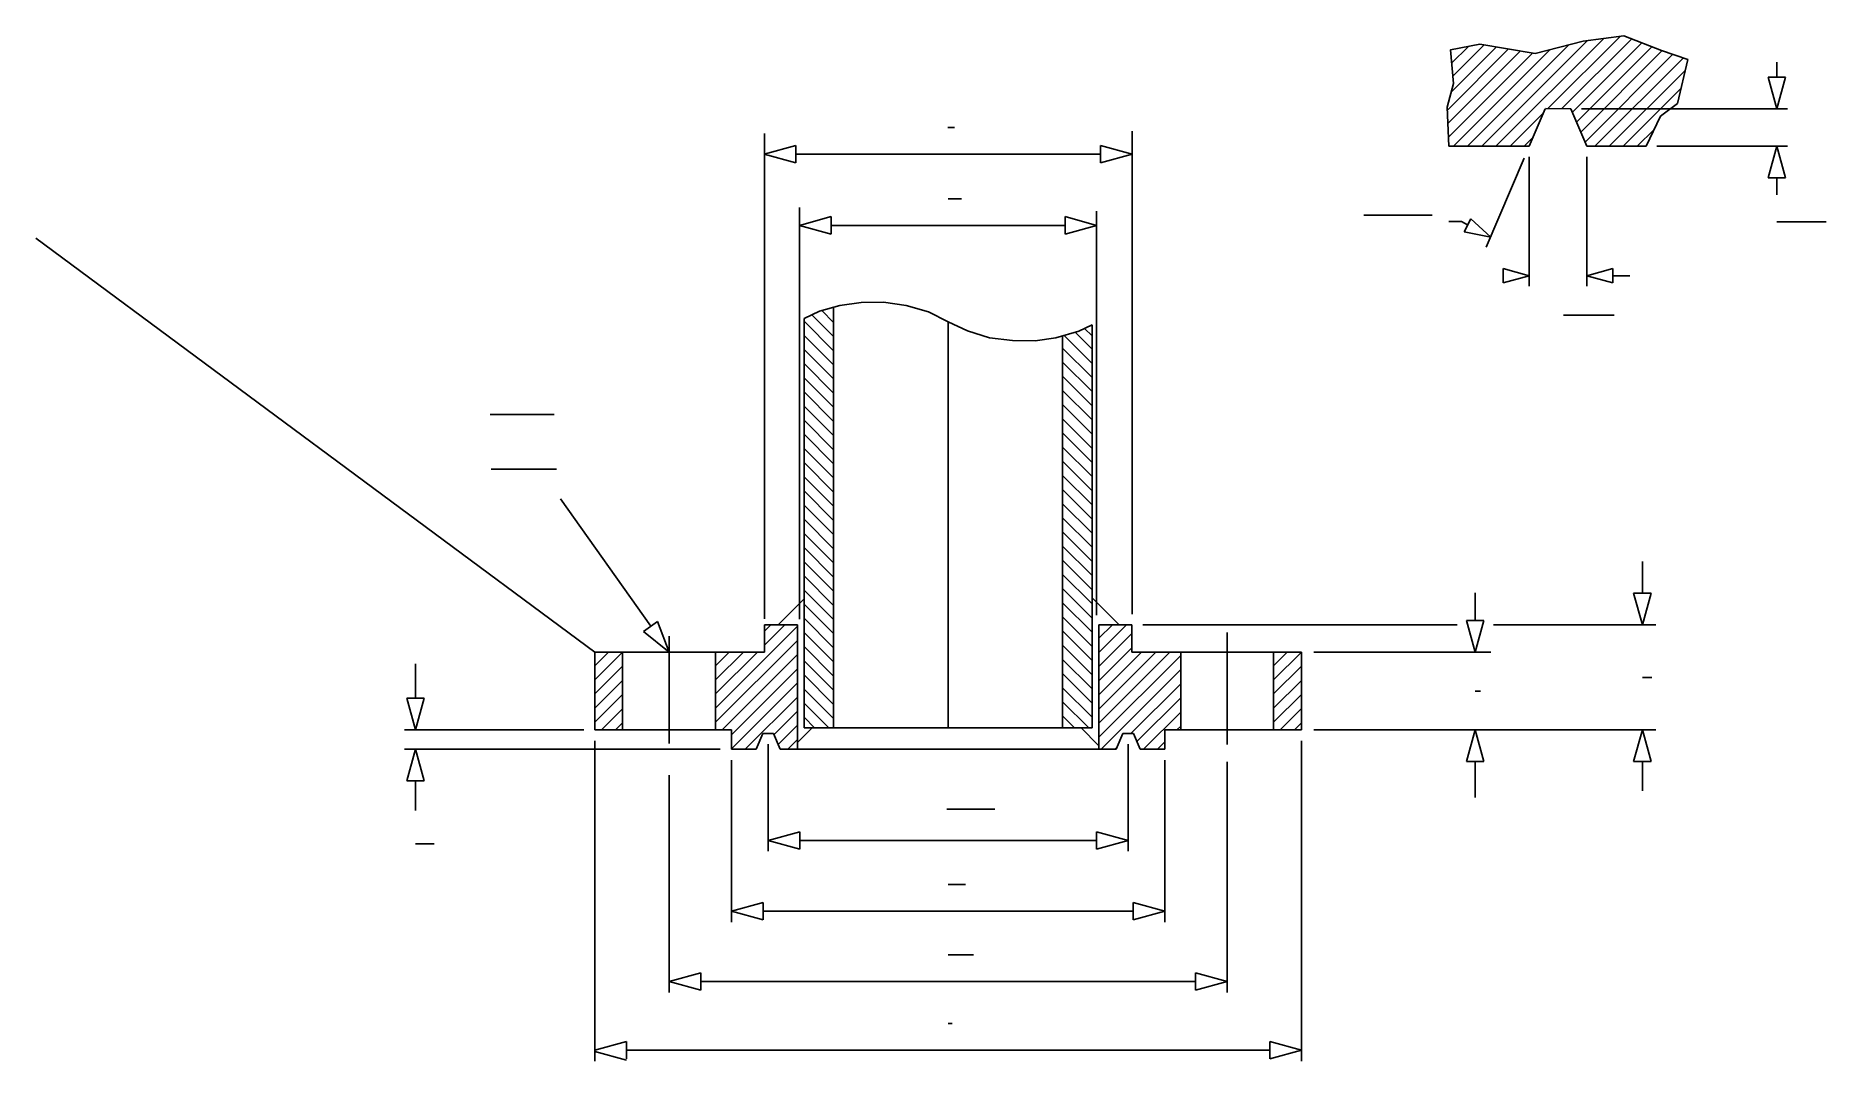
# Model space of a CAD drawing. Extents: x 114 to 1456, y 269 to 1038.
import ezdxf

# ---------------------------------------------------------------- set-up
doc = ezdxf.new("R2010")
doc.units = 0
doc.header["$MEASUREMENT"] = 0
doc.layers.get('0').update_dxf_attribs({"linetype": 'CONTINUOUS'})
for name, color, linetype in [('-1', 7, 'CONTINUOUS'), ('1', 7, 'CONTINUOUS'), ('FLAN1$0$-1', 7, 'CONTINUOUS'), ('FLAN1$0$1', 7, 'CONTINUOUS')]:
    doc.layers.add(name, color=color, linetype=linetype)

msp = doc.modelspace()

# ---------------------------------------------------------------- linework, layer by layer
at = {"layer": '-1', "color": 7, "linetype": 'Continuous'}
for p, q in [((1238.2, 1024.4), (1274, 1033.8)), ((1274, 1033.8), (1304.7, 1037.7)), ((1304.7, 1037.7), (1332.9, 1026.7)), ((1174.6, 1027.1), (1196.6, 1031.4)), ((1176.9, 1002), (1174.6, 1027.1)), ((1196.6, 1031.4), (1238.2, 1024.4)), ((1332.9, 1026.7), (1352.6, 1020)), ((1352.6, 1020), (1344.7, 987)), ((1172.2, 984.3), (1176.9, 1002)), ((1173.5, 954.9), (1172.2, 984.3)), ((1233.7, 954.9), (1245.7, 983.1)), ((1264.9, 983.1), (1245.8, 983.3)), ((1276.9, 954.9), (1264.9, 983.1)), ((1344.7, 987), (1332.2, 977.6)), ((1332.2, 977.6), (1321.3, 954.9)), ((1233.7, 954.9), (1173.5, 954.9)), ((1276.9, 954.9), (1321.3, 954.9)), ((660.3, 596.3), (660.3, 575.8)), ((533.3, 575.8), (533.3, 517.5)), ((533.3, 575.8), (660.3, 575.8)), ((554.1, 575.8), (554.1, 517.5)), ((623.8, 575.8), (623.8, 517.5)), ((957.6, 575.8), (1062.9, 575.8)), ((972.4, 575.8), (972.4, 517.5)), ((1042.1, 575.8), (1042.1, 517.5)), ((1062.9, 575.8), (1062.9, 517.5)), ((533.3, 517.5), (635.6, 517.5)), ((635.6, 517.5), (635.6, 503)), ((654.1, 503), (659.1, 514.7)), ((659.1, 514.7), (667.1, 514.7)), ((672.1, 503), (667.1, 514.7)), ((924.1, 503), (929.1, 514.7)), ((937.1, 514.7), (929.1, 514.7)), ((942.1, 503), (937.1, 514.7)), ((960.6, 517.5), (960.6, 503)), ((960.6, 517.5), (1062.9, 517.5)), ((635.6, 503), (654.1, 503)), ((672.1, 503), (924.1, 503)), ((942.1, 503), (960.6, 503))]:
    msp.add_line(p, q, dxfattribs=at)
at = {"layer": '-1', "color": 3, "linetype": 'Continuous'}
for p, q in [((1419.3, 983.1), (1412.7, 1006.8)), ((1425.8, 1006.8), (1412.7, 1006.8)), ((1419.3, 1006.8), (1419.3, 1018)), ((1419.3, 983.1), (1425.8, 1006.8)), ((1272.9, 983.1), (1427.3, 983.1)), ((1329.3, 954.9), (1427.3, 954.9)), ((1412.7, 931.2), (1419.3, 954.9)), ((1425.8, 931.2), (1419.3, 954.9)), ((1201.5, 879.2), (1229.9, 946.1)), ((1233.7, 946.9), (1233.7, 850)), ((1276.9, 946.9), (1276.9, 850)), ((1412.7, 931.2), (1425.8, 931.2)), ((1419.3, 931.2), (1419.3, 918.4)), ((686.7, 847.9), (686.7, 909)), ((686.7, 895.6), (710.5, 902.2)), ((710.5, 902.2), (710.5, 889.1)), ((909.4, 895.6), (885.7, 902.2)), ((885.7, 902.2), (885.7, 889.1)), ((909.4, 845), (909.4, 906.3)), ((1184.9, 890.9), (1189.8, 900.5)), ((1204.8, 886.9), (1189.8, 900.5)), ((686.7, 895.6), (710.5, 889.1)), ((710.5, 895.6), (885.7, 895.6)), ((909.4, 895.6), (885.7, 889.1)), ((1182.8, 898.5), (1173.4, 898.5)), ((1187.5, 896), (1182.8, 898.5)), ((1204.8, 886.9), (1184.9, 890.9)), ((1214.2, 852.5), (1214.2, 863.2)), ((1233.7, 857.9), (1214.2, 863.2)), ((1276.9, 857.9), (1296.3, 863.2)), ((1296.3, 852.5), (1296.3, 863.2)), ((1233.7, 857.9), (1214.2, 852.5)), ((1276.9, 857.9), (1296.3, 852.5)), ((1296.3, 857.9), (1309.1, 857.9)), ((575.2, 595.2), (507.6, 690.7)), ((580.2, 598.8), (569.6, 591.1)), ((588.9, 575.8), (569.6, 591.1)), ((588.9, 575.8), (580.2, 598.8)), ((1072.3, 575.7), (1204.9, 575.7)), ((525, 517.5), (390.5, 517.5)), ((1072.3, 517.4), (1328.6, 517.4)), ((627.3, 503), (390.5, 503)), ((533.3, 509.2), (533.3, 269.1)), ((663.1, 506.7), (663.1, 426.6)), ((933.1, 506.7), (933.1, 426.6)), ((1062.9, 509.2), (1062.9, 269.1)), ((588.9, 483.5), (588.9, 320.5)), ((635.6, 494.7), (635.6, 373.3)), ((960.6, 494.7), (960.6, 373.3)), ((1007.2, 493.5), (1007.2, 320.5)), ((663.1, 434.6), (686.8, 441.1)), ((663.1, 434.6), (686.8, 428)), ((686.8, 428), (686.8, 441.1)), ((686.8, 434.6), (909.4, 434.6)), ((933.1, 434.6), (909.4, 441.1)), ((909.4, 441.1), (909.4, 428)), ((933.1, 434.6), (909.4, 428)), ((635.6, 381.6), (659.3, 388.1)), ((635.6, 381.6), (659.3, 375)), ((659.3, 375), (659.3, 388.1)), ((659.3, 381.6), (936.9, 381.6)), ((960.6, 381.6), (936.9, 388.1)), ((936.9, 388.1), (936.9, 375)), ((960.6, 381.6), (936.9, 375)), ((588.9, 328.8), (612.6, 335.4)), ((588.9, 328.8), (612.6, 322.3)), ((612.6, 322.3), (612.6, 335.4)), ((612.6, 328.8), (983.5, 328.8)), ((1007.2, 328.8), (983.5, 335.4)), ((983.5, 335.4), (983.5, 322.3)), ((1007.2, 328.8), (983.5, 322.3)), ((533.3, 277.4), (557, 284)), ((557, 270.9), (557, 284)), ((1062.9, 277.4), (1039.2, 284)), ((1039.2, 284), (1039.2, 270.9)), ((533.3, 276.4), (557, 269.9)), ((557, 277.4), (1039.2, 277.4)), ((1062.9, 277.4), (1039.2, 270.9))]:
    msp.add_line(p, q, dxfattribs=at)
at = {"layer": '-1', "color": 5, "linetype": 'Continuous'}
for p, q in [((797.9, 969.1), (802.9, 969.1)), ((798.1, 915.6), (808.1, 915.6)), ((1419.3, 898.4), (1456.3, 898.4)), ((1259.3, 828.2), (1297.3, 828.2)), ((1318.5, 556.8), (1325.5, 556.8)), ((797, 458), (833, 458)), ((798.1, 401.6), (811.1, 401.6)), ((798.1, 348.8), (817.1, 348.8)), ((798.1, 297.4), (801.1, 297.4))]:
    msp.add_line(p, q, dxfattribs=at)
at = {"layer": '-1', "color": 2, "linetype": 'Continuous'}
for p, q in [((454.8, 753.8), (502.8, 753.8)), ((455.6, 712.8), (504.6, 712.8))]:
    msp.add_line(p, q, dxfattribs=at)
at = {"layer": '-1', "color": 4, "linetype": 'Continuous'}
for p, q in [((588.9, 587.8), (588.9, 507.3)), ((1007.2, 590.4), (1007.2, 506.6))]:
    msp.add_line(p, q, dxfattribs=at)
at = {"linetype": 'Continuous'}
msp.add_line((533.3, 575.8), (114.2, 886), dxfattribs=at)
at = {"color": 4, "linetype": 'Continuous'}
for p, q in [((690.1, 823.8), (712.2, 801.7)), ((696, 828.6), (712.2, 812.3)), ((703.5, 831.7), (712.2, 822.9)), ((690.1, 813.2), (712.2, 791.1)), ((885.1, 813.1), (906, 792.2)), ((893.3, 815.6), (906, 802.8)), ((900.4, 818.4), (906, 812.8)), ((690.1, 802.6), (712.2, 780.5)), ((690.1, 792), (712.2, 769.9)), ((883.9, 803.7), (906, 781.6)), ((883.9, 793.1), (906, 771)), ((690.1, 781.4), (712.2, 759.3)), ((883.9, 782.5), (906, 760.4)), ((690.1, 770.8), (712.2, 748.7)), ((883.9, 771.9), (906, 749.8)), ((690.1, 760.2), (712.2, 738.1)), ((883.9, 761.3), (906, 739.1)), ((690.1, 749.6), (712.2, 727.5)), ((690.1, 739), (712.2, 716.9)), ((883.9, 750.7), (906, 728.5)), ((883.9, 740), (906, 717.9)), ((690.1, 728.4), (712.2, 706.3)), ((883.9, 729.4), (906, 707.3)), ((690.1, 717.8), (712.2, 695.7)), ((883.9, 718.8), (906, 696.7)), ((690.1, 707.2), (712.2, 685.1)), ((883.9, 708.2), (906, 686.1)), ((690.1, 696.6), (712.2, 674.4)), ((690.1, 686), (712.2, 663.8)), ((883.9, 697.6), (906, 675.5)), ((883.9, 687), (906, 664.9)), ((690.1, 675.4), (712.2, 653.2)), ((883.9, 676.4), (906, 654.3)), ((690.1, 664.7), (712.2, 642.6)), ((883.9, 665.8), (906, 643.7)), ((690.1, 654.1), (712.2, 632)), ((883.9, 655.2), (906, 633.1)), ((883.9, 644.6), (906, 622.5)), ((690.1, 643.5), (712.2, 621.4)), ((690.1, 632.9), (712.2, 610.8)), ((883.9, 634), (906, 611.9)), ((690.1, 622.3), (712.2, 600.2)), ((883.9, 623.4), (906, 601.3)), ((690.1, 611.7), (712.2, 589.6)), ((883.9, 612.8), (906, 590.7)), ((623.8, 533.8), (685.1, 595.1)), ((660.3, 591.5), (665.1, 596.3)), ((660.3, 580.9), (675.7, 596.3)), ((690.1, 601.1), (712.2, 579)), ((883.9, 602.2), (906, 580)), ((883.9, 591.6), (906, 569.4)), ((911, 586.2), (921.2, 596.3)), ((911, 575.5), (931.8, 596.3)), ((623.8, 523.2), (685.1, 584.5)), ((690.1, 590.5), (712.2, 568.4)), ((690.1, 579.9), (712.2, 557.8)), ((883.9, 580.9), (906, 558.8)), ((911, 564.9), (935.7, 589.6)), ((911, 554.3), (935.7, 579)), ((533.3, 565.6), (543.5, 575.8)), ((533.3, 555), (554.1, 575.8)), ((533.3, 544.4), (554.1, 565.2)), ((623.8, 565.6), (634, 575.8)), ((623.8, 555), (644.6, 575.8)), ((623.8, 544.4), (655.2, 575.8)), ((628.7, 517.5), (685.1, 573.9)), ((690.1, 569.3), (712.2, 547.2)), ((883.9, 570.3), (906, 548.2)), ((911, 543.7), (943.1, 575.8)), ((911, 533.1), (953.7, 575.8)), ((911, 522.5), (964.3, 575.8)), ((911, 511.9), (972.4, 573.3)), ((1042.1, 565.6), (1052.3, 575.8)), ((1042.1, 555), (1062.9, 575.8)), ((1042.1, 544.4), (1062.9, 565.2)), ((533.3, 533.8), (554.1, 554.5)), ((635.6, 513.8), (685.1, 563.3)), ((635.6, 503.2), (685.1, 552.7)), ((690.1, 558.7), (712.2, 536.6)), ((883.9, 559.7), (906, 537.6)), ((912.7, 503), (972.4, 562.7)), ((935.1, 514.7), (972.4, 552)), ((1042.1, 533.8), (1062.9, 554.6)), ((533.3, 523.2), (554.1, 543.9)), ((646, 503), (685.1, 542.1)), ((690.1, 548.1), (712.2, 526)), ((690.1, 537.5), (708.6, 519)), ((883.9, 549.1), (906, 527)), ((883.9, 538.5), (903.5, 519)), ((939.6, 508.7), (972.4, 541.4)), ((1042.1, 523.2), (1062.9, 544)), ((538.2, 517.5), (554.1, 533.3)), ((667.5, 513.8), (685.1, 531.5)), ((690.1, 526.9), (698, 519)), ((883.9, 527.9), (892.9, 519)), ((944.5, 503), (972.4, 530.8)), ((1047, 517.5), (1062.9, 533.4)), ((548.8, 517.5), (554.1, 522.7)), ((670.6, 506.4), (685.1, 520.9)), ((677.8, 503), (685.1, 510.3)), ((969.6, 517.5), (972.4, 520.2)), ((1057.6, 517.5), (1062.9, 522.8)), ((923.3, 503), (924.7, 504.3)), ((955.1, 503), (960.6, 508.4))]:
    msp.add_line(p, q, dxfattribs=at)
at = {"layer": '1', "color": 3, "linetype": 'Continuous'}
for p, q in [((660.2, 949.1), (683.9, 955.6)), ((660.3, 600.8), (660.3, 964.5)), ((683.9, 955.6), (683.9, 942.5)), ((936.1, 949.1), (912.4, 955.6)), ((912.4, 955.6), (912.4, 942.5)), ((936, 604.3), (936, 966.2)), ((660.2, 949.1), (683.9, 942.5)), ((683.9, 949.1), (912.4, 949.1)), ((936.1, 949.1), (912.4, 942.5)), ((686.7, 847.9), (686.7, 600.4)), ((909.4, 845), (909.4, 603.5)), ((1318.5, 643.7), (1318.5, 620)), ((1318.5, 596.3), (1311.9, 620)), ((1325, 620), (1311.9, 620)), ((1318.5, 596.3), (1325, 620)), ((944, 596.3), (1179.6, 596.3)), ((1206.9, 596.3), (1328.6, 596.3)), ((1318.5, 517.4), (1311.9, 493.7)), ((1318.5, 517.4), (1325, 493.7)), ((1311.9, 493.7), (1325, 493.7)), ((1318.5, 493.7), (1318.5, 471.7))]:
    msp.add_line(p, q, dxfattribs=at)
at = {"layer": '1', "color": 4, "linetype": 'Continuous'}
for p, q in [((701.7, 831.2), (716.9, 835.5)), ((712.2, 519), (712.2, 834.2)), ((716.9, 835.5), (732.9, 837.8)), ((732.9, 837.8), (749.7, 838.1)), ((749.7, 838.1), (766.6, 835.5)), ((766.6, 835.5), (783.4, 830.7)), ((690.1, 825.9), (701.7, 831.2)), ((690.1, 519), (690.1, 825.9)), ((783.4, 830.7), (798.2, 823.4)), ((798.1, 823.4), (798.1, 519)), ((798.2, 823.4), (812.7, 816.6)), ((896, 816.3), (906, 821.1)), ((906, 519), (906, 821.1)), ((812.7, 816.6), (829.1, 811.3)), ((829.1, 811.3), (846.3, 809.4)), ((846.3, 809.4), (863.4, 809.1)), ((863.4, 809.1), (878.8, 811.3)), ((878.8, 811.3), (896, 816.3)), ((883.9, 519), (883.9, 812.8)), ((690.1, 615.8), (670.6, 596.3)), ((926.2, 596.3), (906, 616.5)), ((696.1, 519), (685.1, 508)), ((690.1, 519), (906, 519)), ((910.9, 505.7), (897.7, 519))]:
    msp.add_line(p, q, dxfattribs=at)
at = {"layer": '1', "color": 7, "linetype": 'Continuous'}
for p, q in [((660.3, 596.3), (685.1, 596.3)), ((685.1, 596.3), (685.1, 502.6)), ((911, 596.3), (935.7, 596.3)), ((911, 596.3), (911, 502.6)), ((935.7, 596.3), (935.7, 575.8)), ((957.6, 575.8), (935.7, 575.8))]:
    msp.add_line(p, q, dxfattribs=at)
at = {"layer": 'FLAN1$0$-1', "color": 2, "linetype": 'Continuous'}
msp.add_line((1109.8, 903.2), (1160.8, 903.2), dxfattribs=at)
at = {"layer": 'FLAN1$0$-1', "color": 3, "linetype": 'Continuous'}
for p, q in [((398.8, 541.2), (398.8, 566.9)), ((398.8, 517.5), (392.3, 541.2)), ((405.4, 541.2), (392.3, 541.2)), ((398.8, 517.5), (405.4, 541.2)), ((398.8, 503), (392.3, 479.2)), ((398.8, 503), (405.4, 479.2)), ((392.3, 479.2), (405.4, 479.2)), ((398.8, 457), (398.8, 479.2))]:
    msp.add_line(p, q, dxfattribs=at)
at = {"layer": 'FLAN1$0$-1', "color": 5, "linetype": 'Continuous'}
for p, q in [((1193.2, 546.6), (1197.2, 546.6)), ((398.8, 432), (412.8, 432))]:
    msp.add_line(p, q, dxfattribs=at)
at = {"layer": 'FLAN1$0$1', "color": 4, "linetype": 'Continuous'}
for p, q in [((1198.1, 954.9), (1277.4, 1034.2)), ((1208.7, 954.9), (1289.6, 1035.8)), ((1247.7, 983.3), (1301.8, 1037.3)), ((1258.2, 983.2), (1310.5, 1035.5)), ((1172.3, 982.1), (1218, 1027.8)), ((1172.7, 972), (1227, 1026.3)), ((1173.2, 961.8), (1236.1, 1024.7)), ((1174.6, 1026.8), (1174.9, 1027.2)), ((1175.3, 995.7), (1208.9, 1029.3)), ((1175.5, 1017.2), (1188.1, 1029.8)), ((1176.4, 1007.5), (1199.8, 1030.9)), ((1176.9, 954.9), (1249.2, 1027.3)), ((1187.5, 954.9), (1263.6, 1031.1)), ((1266, 980.4), (1318.1, 1032.5)), ((1269.2, 972.9), (1325.7, 1029.5)), ((1272.3, 965.5), (1333.4, 1026.6)), ((1275.5, 958.1), (1341.3, 1023.9)), ((1282.9, 954.9), (1349.2, 1021.2)), ((1293.5, 954.9), (1350.7, 1012)), ((1304.1, 954.9), (1347.4, 998.1)), ((1219.3, 954.9), (1244.3, 979.9)), ((1314.7, 954.9), (1327.3, 967.4)), ((1229.9, 954.9), (1236.4, 961.4))]:
    msp.add_line(p, q, dxfattribs=at)
at = {"layer": 'FLAN1$0$1', "color": 3, "linetype": 'Continuous'}
for p, q in [((1193.2, 620.1), (1193.2, 599.5)), ((1193.2, 575.8), (1186.6, 599.5)), ((1199.7, 599.5), (1186.6, 599.5)), ((1193.2, 575.8), (1199.7, 599.5)), ((1193.2, 517.5), (1186.6, 493.7)), ((1193.2, 517.5), (1199.7, 493.7)), ((1186.6, 493.7), (1199.7, 493.7)), ((1193.2, 493.7), (1193.2, 466.7))]:
    msp.add_line(p, q, dxfattribs=at)

doc.saveas('drawing.dxf')
